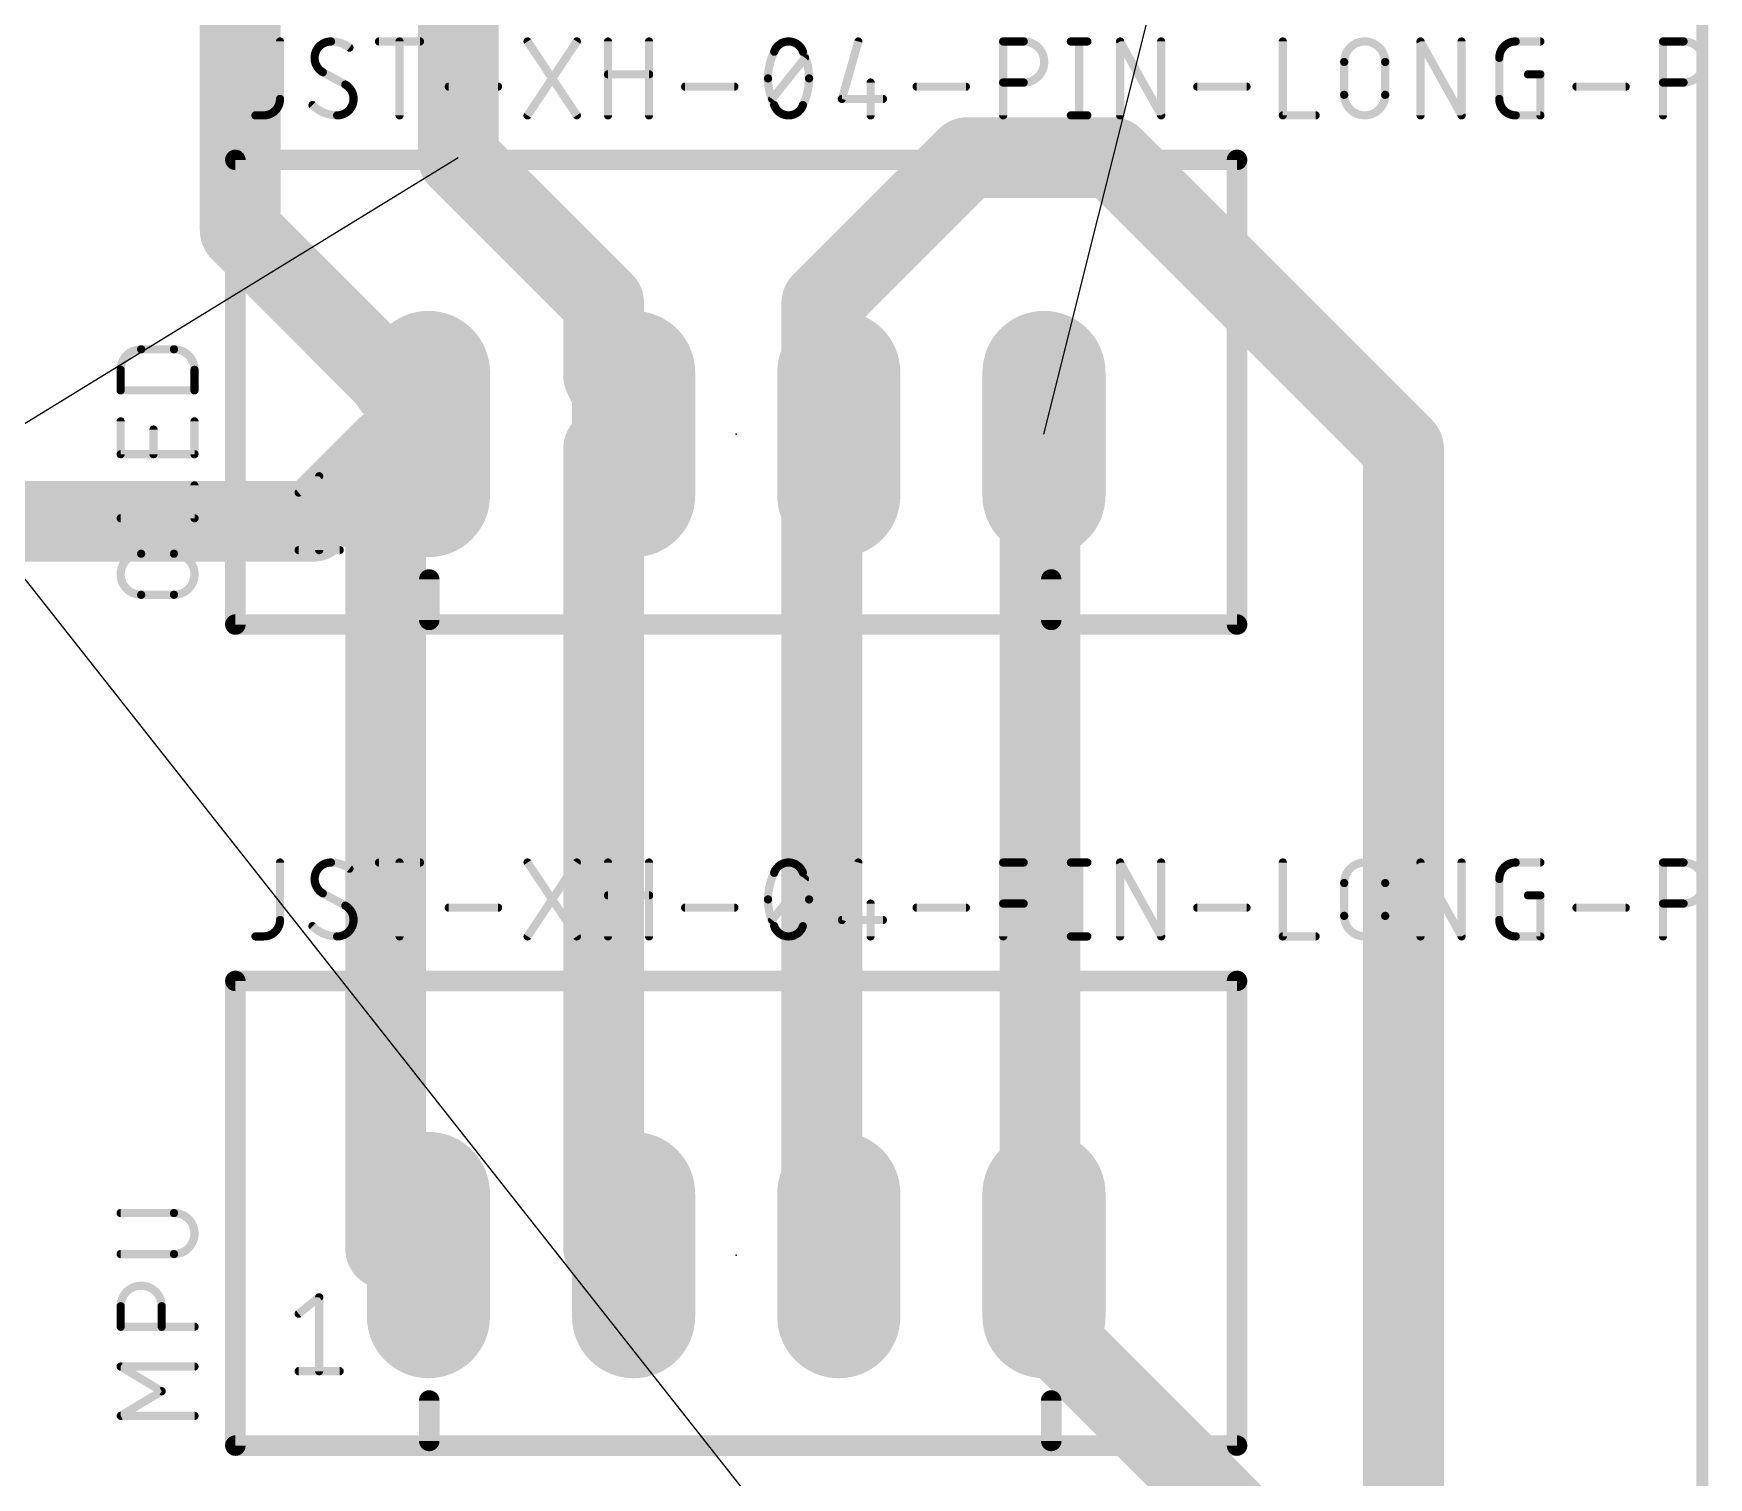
# Model space of a CAD drawing. Extents: x -1 to 132, y 0 to 67.
# Drawn here: x 61.34 to 82.08, y 20.57 to 38.44 of the extents above; entities that cross this region are included whole.
import ezdxf

# ---------------------------------------------------------------- set-up
doc = ezdxf.new("R2010")
doc.units = 0
for name, color, linetype in [('16', 132, 'CONTINUOUS'), ('17', 110, 'CONTINUOUS'), ('19', 53, 'CONTINUOUS'), ('21', 253, 'CONTINUOUS'), ('23', 53, 'CONTINUOUS'), ('25', 253, 'CONTINUOUS'), ('27', 253, 'CONTINUOUS'), ('51', 253, 'CONTINUOUS')]:
    doc.layers.add(name, color=color, linetype=linetype)

# ---------------------------------------------------------------- blocks, each defined once
blk = doc.blocks.new('LONGP100')
at = {"const_width": 1}
blk.add_lwpolyline([(-0.5, 0), (0.5, 0)], dxfattribs=at)
at = {"const_width": 0.5}
for points in [[(-0.5, 0.25, 1), (-0.5, -0.25)], [(0.5, -0.25, 1), (0.5, 0.25)]]:
    blk.add_lwpolyline(points, format="xyb", dxfattribs=at)

msp = doc.modelspace()

# ---------------------------------------------------------------- linework, layer by layer
at = {"layer": '16'}
for points, const_width in [([(82, 14), (82, 50)], 0.1524), ([(63.9, 36), (63.9, 43.2)], 1), ([(66.6, 36.9), (66.6, 43.2)], 1), ([(68.4, 35.1), (66.6, 36.9)], 1), ([(71.1, 35.1), (72.9, 36.9)], 1), ([(72.9, 36.9), (74.7, 36.9)], 1), ([(74.7, 36.9), (78.3, 33.3)], 1), ([(65.7, 34.2), (63.9, 36)], 1), ([(68.4, 34.2), (68.4, 35.1)], 1), ([(71.1, 34.2), (71.1, 35.1)], 1), ([(65.7, 34.2), (66.23, 33.48)], 1), ([(68.4, 34.2), (68.77, 33.48)], 1), ([(71.1, 34.2), (71.31, 33.48)], 1), ([(65.7, 33.3), (64.8, 32.4)], 1), ([(65.7, 33.3), (66.23, 33.48)], 1), ([(65.7, 33.3), (65.7, 23.4)], 1), ([(68.4, 33.3), (68.77, 33.48)], 1), ([(68.4, 33.3), (68.4, 23.4)], 1), ([(71.1, 33.3), (71.31, 33.48)], 1), ([(71.1, 33.3), (71.1, 23.4)], 1), ([(73.8, 33.3), (73.85, 33.48)], 1), ([(73.8, 23.4), (73.8, 33.3)], 1), ([(78.3, 33.3), (78.3, 13.5)], 1), ([(64.8, 32.4), (54.9, 32.4)], 1), ([(65.7, 23.4), (66.23, 23.32)], 1), ([(68.4, 23.4), (68.77, 23.32)], 1), ([(71.1, 23.4), (71.31, 23.32)], 1), ([(73.8, 23.4), (73.85, 23.32)], 1), ([(73.8, 22.5), (73.85, 23.32)], 1), ([(73.8, 22.5), (76.5, 19.8)], 1)]:
    msp.add_lwpolyline(points, dxfattribs=dict(at, const_width=const_width))
at = {"layer": '16', "const_width": 0.5}
for points in [[(66.7768, 37.0768, 1), (66.4232, 36.7232)], [(72.9, 37.15, 1), (72.9, 36.65)], [(73.0768, 36.7232, 1), (72.7232, 37.0768)], [(74.8768, 37.0768, 1), (74.5232, 36.7232)], [(74.7, 36.65, 1), (74.7, 37.15)], [(66.35, 36.9, 1), (66.85, 36.9)], [(64.0768, 36.1768, 1), (63.7232, 35.8232)], [(63.65, 36, 1), (64.15, 36)], [(68.65, 35.1, 1), (68.15, 35.1)], [(68.2232, 34.9232, 1), (68.5768, 35.2768)], [(71.35, 35.1, 1), (70.85, 35.1)], [(70.9232, 35.2768, 1), (71.2768, 34.9232)], [(65.9013, 34.3482, 1), (65.4987, 34.0518)], [(68.6224, 34.3143, 1), (68.1776, 34.0857)], [(71.34, 34.27, 1), (70.86, 34.13)], [(65.5232, 34.0232, 1), (65.8768, 34.3768)], [(68.15, 34.2, 1), (68.65, 34.2)], [(70.85, 34.2, 1), (71.35, 34.2)], [(65.95, 33.3, 1), (65.45, 33.3)], [(65.8768, 33.1232, 1), (65.5232, 33.4768)], [(66.0287, 33.3318, 1), (66.4313, 33.6282)], [(66.3104, 33.2433, 1), (66.1496, 33.7167)], [(68.65, 33.3, 1), (68.15, 33.3)], [(68.5476, 33.3657, 1), (68.9924, 33.5943)], [(68.8794, 33.2552, 1), (68.6606, 33.7048)], [(71.35, 33.3, 1), (70.85, 33.3)], [(71.07, 33.41, 1), (71.55, 33.55)], [(71.4727, 33.2902, 1), (71.1473, 33.6698)], [(74.05, 33.3, 1), (73.55, 33.3)], [(74.0909, 33.4131, 1), (73.6091, 33.5469)], [(78.55, 33.3, 1), (78.05, 33.3)], [(65.6196, 33.5367, 1), (65.7804, 33.0633)], [(68.2906, 33.5248, 1), (68.5094, 33.0752)], [(70.9373, 33.4898, 1), (71.2627, 33.1102)], [(73.5591, 33.3669, 1), (74.0409, 33.2331)], [(78.1232, 33.1232, 1), (78.4768, 33.4768)], [(64.6232, 32.5768, 1), (64.9768, 32.2232)], [(64.8, 32.15, 1), (64.8, 32.65)], [(65.7373, 23.6472, 1), (65.6627, 23.1528)], [(68.4528, 23.6444, 1), (68.3472, 23.1556)], [(71.189, 23.6336, 1), (71.011, 23.1664)], [(74.012, 23.5325, 1), (73.588, 23.2675)], [(65.45, 23.4, 1), (65.95, 23.4)], [(66.1927, 23.0728, 1), (66.2673, 23.5672)], [(68.15, 23.4, 1), (68.65, 23.4)], [(68.7172, 23.0756, 1), (68.8228, 23.5644)], [(70.85, 23.4, 1), (71.35, 23.4)], [(71.221, 23.0864, 1), (71.399, 23.5536)], [(73.55, 23.4, 1), (74.05, 23.4)], [(74.0995, 23.3048, 1), (73.6005, 23.3352)], [(73.638, 23.1875, 1), (74.062, 23.4525)], [(73.9768, 22.6768, 1), (73.6232, 22.3232)], [(73.5505, 22.5152, 1), (74.0495, 22.4848)]]:
    msp.add_lwpolyline(points, format="xyb", dxfattribs=at)
at = {"layer": '19'}
for p, q in [((73.85, 33.48), (76.39, 43.64)), ((54.8, 39.83), (73.85, 15.7)), ((54.8, 29.67), (66.6, 36.9))]:
    msp.add_line(p, q, dxfattribs=at)
at = {"layer": '21', "const_width": 0.254}
for points in [[(76.24, 36.8725), (63.84, 36.8725)], [(63.84, 36.8725), (63.84, 31.1225)], [(76.24, 31.1225), (76.24, 36.8725)], [(66.24, 31.18), (66.24, 31.68)], [(73.94, 31.18), (73.94, 31.68)], [(63.84, 31.1225), (76.24, 31.1225)], [(76.24, 26.7125), (63.84, 26.7125)], [(63.84, 26.7125), (63.84, 20.9625)], [(76.24, 20.9625), (76.24, 26.7125)], [(66.24, 21.02), (66.24, 21.52)], [(73.94, 21.02), (73.94, 21.52)], [(63.84, 20.9625), (76.24, 20.9625)]]:
    msp.add_lwpolyline(points, dxfattribs=at)
at = {"layer": '21', "const_width": 0.127}
for points in [[(63.84, 36.936, 1), (63.84, 36.809)], [(63.9035, 36.8725, 1), (63.7765, 36.8725)], [(76.3035, 36.8725, 1), (76.1765, 36.8725)], [(76.24, 36.809, 1), (76.24, 36.936)], [(66.3035, 31.68, 1), (66.1765, 31.68)], [(74.0035, 31.68, 1), (73.8765, 31.68)], [(63.84, 31.186, 1), (63.84, 31.059)], [(63.7765, 31.1225, 1), (63.9035, 31.1225)], [(66.1765, 31.18, 1), (66.3035, 31.18)], [(73.8765, 31.18, 1), (74.0035, 31.18)], [(76.1765, 31.1225, 1), (76.3035, 31.1225)], [(76.24, 31.059, 1), (76.24, 31.186)], [(63.84, 26.776, 1), (63.84, 26.649)], [(63.9035, 26.7125, 1), (63.7765, 26.7125)], [(76.3035, 26.7125, 1), (76.1765, 26.7125)], [(76.24, 26.649, 1), (76.24, 26.776)], [(66.3035, 21.52, 1), (66.1765, 21.52)], [(74.0035, 21.52, 1), (73.8765, 21.52)], [(63.84, 21.026, 1), (63.84, 20.899)], [(63.7765, 20.9625, 1), (63.9035, 20.9625)], [(66.1765, 21.02, 1), (66.3035, 21.02)], [(73.8765, 21.02, 1), (74.0035, 21.02)], [(76.1765, 20.9625, 1), (76.3035, 20.9625)], [(76.24, 20.899, 1), (76.24, 21.026)]]:
    msp.add_lwpolyline(points, format="xyb", dxfattribs=at)
at = {"layer": '23'}
for p in [(70.04, 33.48), (70.04, 23.32)]:
    msp.add_point(p, dxfattribs=at)
at = {"layer": '25'}
for points, const_width in [([(62.6738, 34.5286, 0.4142), (62.4198, 34.2746)], 0.1016), ([(62.6738, 34.554, 1), (62.6738, 34.5032)], 0.0508), ([(62.6738, 34.5032, 1), (62.6738, 34.554)], 0.0508), ([(63.3342, 34.2746, 0.4142), (63.0802, 34.5286)], 0.1016), ([(63.0802, 34.554, 1), (63.0802, 34.5032)], 0.0508), ([(63.0802, 34.5032, 1), (63.0802, 34.554)], 0.0508), ([(62.4452, 34.2746, 1), (62.3944, 34.2746)], 0.0508), ([(62.3944, 34.2746, 1), (62.4452, 34.2746)], 0.0508), ([(63.3596, 34.2746, 1), (63.3088, 34.2746)], 0.0508), ([(63.3088, 34.2746, 1), (63.3596, 34.2746)], 0.0508), ([(62.4198, 34.046, 1), (62.4198, 33.9952)], 0.0508), ([(62.3944, 34.0206, 1), (62.4452, 34.0206)], 0.0508), ([(63.3088, 34.0206, 1), (63.3596, 34.0206)], 0.0508), ([(63.3342, 33.9952, 1), (63.3342, 34.046)], 0.0508), ([(62.4452, 33.6366, 1), (62.3944, 33.6366)], 0.0508), ([(63.3596, 33.6366, 1), (63.3088, 33.6366)], 0.0508), ([(62.8516, 33.535, 1), (62.8008, 33.535)], 0.0508), ([(62.4198, 33.2556, 1), (62.4198, 33.2048)], 0.0508), ([(62.3944, 33.2302, 1), (62.4452, 33.2302)], 0.0508), ([(62.8008, 33.2302, 1), (62.8516, 33.2302)], 0.0508), ([(63.3088, 33.2302, 1), (63.3596, 33.2302)], 0.0508), ([(63.3342, 33.2048, 1), (63.3342, 33.2556)], 0.0508), ([(63.3596, 32.8441, 1), (63.3088, 32.8441)], 0.0508), ([(62.4198, 32.4631, 1), (62.4198, 32.4123)], 0.0508), ([(63.3088, 32.4377, 1), (63.3596, 32.4377)], 0.0508), ([(63.3342, 32.4123, 1), (63.3342, 32.4631)], 0.0508), ([(62.6738, 31.9988, 1), (62.6738, 31.4908)], 0.1016), ([(62.6738, 32.0242, 1), (62.6738, 31.9734)], 0.0508), ([(62.6738, 31.9734, 1), (62.6738, 32.0242)], 0.0508), ([(63.0802, 31.4908, 1), (63.0802, 31.9988)], 0.1016), ([(63.0802, 32.0242, 1), (63.0802, 31.9734)], 0.0508), ([(63.0802, 31.9734, 1), (63.0802, 32.0242)], 0.0508), ([(62.6738, 31.5162, 1), (62.6738, 31.4654)], 0.0508), ([(62.6738, 31.4654, 1), (62.6738, 31.5162)], 0.0508), ([(63.0802, 31.5162, 1), (63.0802, 31.4654)], 0.0508), ([(63.0802, 31.4654, 1), (63.0802, 31.5162)], 0.0508), ([(62.4198, 23.8657, 1), (62.4198, 23.8149)], 0.0508), ([(63.0802, 23.3323, 1), (63.0802, 23.8403)], 0.1016), ([(63.0802, 23.8657, 1), (63.0802, 23.8149)], 0.0508), ([(63.0802, 23.8149, 1), (63.0802, 23.8657)], 0.0508), ([(62.4198, 23.3577, 1), (62.4198, 23.3069)], 0.0508), ([(63.0802, 23.3577, 1), (63.0802, 23.3069)], 0.0508), ([(63.0802, 23.3069, 1), (63.0802, 23.3577)], 0.0508), ([(62.9278, 22.6872, 1), (62.4198, 22.6872)], 0.1016), ([(62.4452, 22.6872, 1), (62.3944, 22.6872)], 0.0508), ([(62.3944, 22.6872, 1), (62.4452, 22.6872)], 0.0508), ([(62.9532, 22.6872, 1), (62.9024, 22.6872)], 0.0508), ([(62.9024, 22.6872, 1), (62.9532, 22.6872)], 0.0508), ([(62.4198, 22.4586, 1), (62.4198, 22.4078)], 0.0508), ([(62.3944, 22.4332, 1), (62.4452, 22.4332)], 0.0508), ([(62.9024, 22.4332, 1), (62.9532, 22.4332)], 0.0508), ([(63.3342, 22.4078, 1), (63.3342, 22.4586)], 0.0508), ([(62.4329, 21.9622, 1), (62.4067, 21.9186)], 0.0508), ([(62.4198, 21.9658, 1), (62.4198, 21.915)], 0.0508), ([(63.3342, 21.915, 1), (63.3342, 21.9658)], 0.0508), ([(62.9409, 21.6138, 1), (62.9147, 21.6574)], 0.0508), ([(62.9147, 21.6138, 1), (62.9409, 21.6574)], 0.0508), ([(62.4198, 21.3562, 1), (62.4198, 21.3054)], 0.0508), ([(62.4067, 21.3526, 1), (62.4329, 21.309)], 0.0508), ([(63.3342, 21.3054, 1), (63.3342, 21.3562)], 0.0508)]:
    msp.add_lwpolyline(points, format="xyb", dxfattribs=dict(at, const_width=const_width))
at = {"layer": '25', "const_width": 0.1016}
for points in [[(62.6738, 34.5286), (63.0802, 34.5286)], [(62.4198, 34.0206), (62.4198, 34.2746)], [(63.3342, 34.2746), (63.3342, 34.0206)], [(63.3342, 34.0206), (62.4198, 34.0206)], [(62.4198, 33.2302), (62.4198, 33.6366)], [(63.3342, 33.6366), (63.3342, 33.2302)], [(62.8262, 33.2302), (62.8262, 33.535)], [(63.3342, 33.2302), (62.4198, 33.2302)], [(63.3342, 32.4377), (63.3342, 32.8441)], [(62.4198, 32.4377), (63.3342, 32.4377)], [(62.6738, 31.9988), (63.0802, 31.9988)], [(63.0802, 31.4908), (62.6738, 31.4908)], [(63.0802, 23.8403), (62.4198, 23.8403)], [(62.4198, 23.3323), (63.0802, 23.3323)], [(62.4198, 22.4332), (62.4198, 22.6872)], [(62.9278, 22.6872), (62.9278, 22.4332)], [(63.3342, 22.4332), (62.4198, 22.4332)], [(62.9278, 21.6356), (62.4198, 21.9404)], [(62.4198, 21.9404), (63.3342, 21.9404)], [(62.4198, 21.3308), (62.9278, 21.6356)], [(63.3342, 21.3308), (62.4198, 21.3308)]]:
    msp.add_lwpolyline(points, dxfattribs=at)
at = {"layer": '27', "const_width": 0.1016}
for points in [[(64.3931, 38.3377), (64.3931, 37.6265)], [(65.6183, 38.3377), (66.1263, 38.3377)], [(65.8723, 37.4233), (65.8723, 38.3377)], [(67.4572, 37.4233), (68.0668, 38.3377)], [(67.4572, 38.3377), (68.0668, 37.4233)], [(68.4529, 37.4233), (68.4529, 38.3377)], [(68.9609, 38.3377), (68.9609, 37.4233)], [(71.5517, 38.3377), (71.3485, 37.6265)], [(73.3449, 37.4233), (73.3449, 38.3377)], [(73.3449, 38.3377), (73.5989, 38.3377)], [(74.1831, 38.3377), (74.3863, 38.3377)], [(74.2847, 38.3377), (74.2847, 37.4233)], [(74.7927, 37.4233), (74.7927, 38.3377)], [(74.7927, 38.3377), (75.3007, 37.4233)], [(75.3007, 37.4233), (75.3007, 38.3377)], [(76.8064, 38.3377), (76.8064, 37.4233)], [(78.5113, 37.4233), (78.5113, 38.3377)], [(78.5113, 38.3377), (79.0193, 37.4233)], [(79.0193, 37.4233), (79.0193, 38.3377)], [(79.6898, 38.3377), (79.9946, 38.3377)], [(81.5135, 37.4233), (81.5135, 38.3377)], [(81.5135, 38.3377), (81.7675, 38.3377)], [(70.4849, 37.6265), (70.8913, 38.1345)], [(79.4866, 37.6265), (79.4866, 38.1345)], [(65.2017, 37.8043), (64.9223, 37.9567)], [(68.4529, 37.9313), (68.9609, 37.9313)], [(77.5664, 37.6773), (77.5664, 38.0837)], [(78.0744, 38.0837), (78.0744, 37.6773)], [(79.8422, 37.9313), (79.9946, 37.9313)], [(79.9946, 37.9313), (79.9946, 37.4233)], [(66.4819, 37.7789), (67.0915, 37.7789)], [(69.4079, 37.7789), (70.0175, 37.7789)], [(71.7041, 37.8297), (71.7041, 37.4233)], [(72.2731, 37.7789), (72.8827, 37.7789)], [(73.5989, 37.8297), (73.3449, 37.8297)], [(75.7478, 37.7789), (76.3574, 37.7789)], [(80.4417, 37.7789), (81.0513, 37.7789)], [(81.7675, 37.8297), (81.5135, 37.8297)], [(71.3485, 37.6265), (71.8565, 37.6265)], [(64.1899, 37.4233), (64.0883, 37.4233)], [(74.1831, 37.4233), (74.3863, 37.4233)], [(76.8064, 37.4233), (77.2128, 37.4233)], [(79.9946, 37.4233), (79.6898, 37.4233)], [(64.3931, 28.1777), (64.3931, 27.4665)], [(65.6183, 28.1777), (66.1263, 28.1777)], [(65.8723, 27.2633), (65.8723, 28.1777)], [(67.4572, 27.2633), (68.0668, 28.1777)], [(67.4572, 28.1777), (68.0668, 27.2633)], [(68.4529, 27.2633), (68.4529, 28.1777)], [(68.9609, 28.1777), (68.9609, 27.2633)], [(71.5517, 28.1777), (71.3485, 27.4665)], [(73.3449, 27.2633), (73.3449, 28.1777)], [(73.3449, 28.1777), (73.5989, 28.1777)], [(74.1831, 28.1777), (74.3863, 28.1777)], [(74.2847, 28.1777), (74.2847, 27.2633)], [(74.7927, 27.2633), (74.7927, 28.1777)], [(74.7927, 28.1777), (75.3007, 27.2633)], [(75.3007, 27.2633), (75.3007, 28.1777)], [(76.8064, 28.1777), (76.8064, 27.2633)], [(78.5113, 27.2633), (78.5113, 28.1777)], [(78.5113, 28.1777), (79.0193, 27.2633)], [(79.0193, 27.2633), (79.0193, 28.1777)], [(79.6898, 28.1777), (79.9946, 28.1777)], [(81.5135, 27.2633), (81.5135, 28.1777)], [(81.5135, 28.1777), (81.7675, 28.1777)], [(70.4849, 27.4665), (70.8913, 27.9745)], [(79.4866, 27.4665), (79.4866, 27.9745)], [(65.2017, 27.6443), (64.9223, 27.7967)], [(68.4529, 27.7713), (68.9609, 27.7713)], [(77.5664, 27.5173), (77.5664, 27.9237)], [(78.0744, 27.9237), (78.0744, 27.5173)], [(79.8422, 27.7713), (79.9946, 27.7713)], [(79.9946, 27.7713), (79.9946, 27.2633)], [(66.4819, 27.6189), (67.0915, 27.6189)], [(69.4079, 27.6189), (70.0175, 27.6189)], [(71.7041, 27.6697), (71.7041, 27.2633)], [(72.2731, 27.6189), (72.8827, 27.6189)], [(73.5989, 27.6697), (73.3449, 27.6697)], [(75.7478, 27.6189), (76.3574, 27.6189)], [(80.4417, 27.6189), (81.0513, 27.6189)], [(81.7675, 27.6697), (81.5135, 27.6697)], [(71.3485, 27.4665), (71.8565, 27.4665)], [(64.1899, 27.2633), (64.0883, 27.2633)], [(74.1831, 27.2633), (74.3863, 27.2633)], [(76.8064, 27.2633), (77.2128, 27.2633)], [(79.9946, 27.2633), (79.6898, 27.2633)]]:
    msp.add_lwpolyline(points, dxfattribs=at)
at = {"layer": '27'}
for points, const_width in [([(64.4185, 38.3377, 1), (64.3677, 38.3377)], 0.0508), ([(65.0239, 38.3377, 0.4142), (64.8207, 38.1345)], 0.1016), ([(65.2525, 38.2615, 0.1623), (65.0239, 38.3377)], 0.1016), ([(65.0239, 38.3631, 1), (65.0239, 38.3123)], 0.0508), ([(65.0239, 38.3123, 1), (65.0239, 38.3631)], 0.0508), ([(65.6183, 38.3631, 1), (65.6183, 38.3123)], 0.0508), ([(65.8977, 38.3377, 1), (65.8469, 38.3377)], 0.0508), ([(66.1263, 38.3123, 1), (66.1263, 38.3631)], 0.0508), ([(67.4784, 38.3518, 1), (67.4361, 38.3236)], 0.0508), ([(68.088, 38.3236, 1), (68.0457, 38.3518)], 0.0508), ([(68.4783, 38.3377, 1), (68.4275, 38.3377)], 0.0508), ([(68.9863, 38.3377, 1), (68.9355, 38.3377)], 0.0508), ([(70.6881, 38.3377, 0.3205), (70.5103, 38.2107)], 0.1016), ([(70.8659, 38.2107, 0.3205), (70.6881, 38.3377)], 0.1016), ([(70.6881, 38.3631, 1), (70.6881, 38.3123)], 0.0508), ([(70.6881, 38.3123, 1), (70.6881, 38.3631)], 0.0508), ([(71.5761, 38.3307, 1), (71.5273, 38.3447)], 0.0508), ([(73.3703, 38.3377, 1), (73.3195, 38.3377)], 0.0508), ([(73.3449, 38.3631, 1), (73.3449, 38.3123)], 0.0508), ([(73.5989, 37.8297, 1), (73.5989, 38.3377)], 0.1016), ([(73.5989, 38.3631, 1), (73.5989, 38.3123)], 0.0508), ([(73.5989, 38.3123, 1), (73.5989, 38.3631)], 0.0508), ([(74.1831, 38.3631, 1), (74.1831, 38.3123)], 0.0508), ([(74.3101, 38.3377, 1), (74.2593, 38.3377)], 0.0508), ([(74.3863, 38.3123, 1), (74.3863, 38.3631)], 0.0508), ([(74.8181, 38.3377, 1), (74.7673, 38.3377)], 0.0508), ([(74.8149, 38.35, 1), (74.7705, 38.3254)], 0.0508), ([(75.3261, 38.3377, 1), (75.2753, 38.3377)], 0.0508), ([(76.8318, 38.3377, 1), (76.781, 38.3377)], 0.0508), ([(78.0744, 38.0837, 1), (77.5664, 38.0837)], 0.1016), ([(78.5367, 38.3377, 1), (78.4859, 38.3377)], 0.0508), ([(78.5335, 38.35, 1), (78.4891, 38.3254)], 0.0508), ([(79.0447, 38.3377, 1), (78.9939, 38.3377)], 0.0508), ([(79.6898, 38.3377, 0.4142), (79.4866, 38.1345)], 0.1016), ([(79.6898, 38.3631, 1), (79.6898, 38.3123)], 0.0508), ([(79.6898, 38.3123, 1), (79.6898, 38.3631)], 0.0508), ([(79.9946, 38.3123, 1), (79.9946, 38.3631)], 0.0508), ([(81.5389, 38.3377, 1), (81.4881, 38.3377)], 0.0508), ([(81.5135, 38.3631, 1), (81.5135, 38.3123)], 0.0508), ([(81.7675, 37.8297, 1), (81.7675, 38.3377)], 0.1016), ([(81.7675, 38.3631, 1), (81.7675, 38.3123)], 0.0508), ([(81.7675, 38.3123, 1), (81.7675, 38.3631)], 0.0508), ([(64.8207, 38.1345, 0.2656), (64.9223, 37.9567)], 0.1016), ([(64.8461, 38.1345, 1), (64.7953, 38.1345)], 0.0508), ([(64.7953, 38.1345, 1), (64.8461, 38.1345)], 0.0508), ([(65.2373, 38.2412, 1), (65.2678, 38.2818)], 0.0508), ([(70.5103, 38.2107, 0.1139), (70.4341, 37.8805)], 0.1016), ([(70.4863, 38.2189, 1), (70.5343, 38.2025)], 0.0508), ([(70.5331, 38.1996, 1), (70.4875, 38.2218)], 0.0508), ([(70.9421, 37.8805, 0.1139), (70.8659, 38.2107)], 0.1016), ([(70.8887, 38.2218, 1), (70.8431, 38.1996)], 0.0508), ([(70.8419, 38.2025, 1), (70.8899, 38.2189)], 0.0508), ([(70.9111, 38.1186, 1), (70.8715, 38.1504)], 0.0508), ([(79.512, 38.1345, 1), (79.4612, 38.1345)], 0.0508), ([(79.4612, 38.1345, 1), (79.512, 38.1345)], 0.0508), ([(64.9345, 37.979, 1), (64.9101, 37.9344)], 0.0508), ([(64.9094, 37.9348, 1), (64.9352, 37.9786)], 0.0508), ([(68.4529, 37.9567, 1), (68.4529, 37.9059)], 0.0508), ([(68.9609, 37.9059, 1), (68.9609, 37.9567)], 0.0508), ([(77.5918, 38.0837, 1), (77.541, 38.0837)], 0.0508), ([(77.541, 38.0837, 1), (77.5918, 38.0837)], 0.0508), ([(78.0998, 38.0837, 1), (78.049, 38.0837)], 0.0508), ([(78.049, 38.0837, 1), (78.0998, 38.0837)], 0.0508), ([(79.8422, 37.9567, 1), (79.8422, 37.9059)], 0.0508), ([(80.02, 37.9313, 1), (79.9692, 37.9313)], 0.0508), ([(79.9946, 37.9059, 1), (79.9946, 37.9567)], 0.0508), ([(65.3033, 37.6265, 0.2656), (65.2017, 37.8043)], 0.1016), ([(65.2146, 37.8262, 1), (65.1888, 37.7824)], 0.0508), ([(65.1895, 37.782, 1), (65.2139, 37.8266)], 0.0508), ([(66.4819, 37.8043, 1), (66.4819, 37.7535)], 0.0508), ([(67.0915, 37.7535, 1), (67.0915, 37.8043)], 0.0508), ([(69.4079, 37.8043, 1), (69.4079, 37.7535)], 0.0508), ([(70.0175, 37.7535, 1), (70.0175, 37.8043)], 0.0508), ([(70.4341, 37.8805, 0.1139), (70.5103, 37.5503)], 0.1016), ([(70.4595, 37.8805, 1), (70.4087, 37.8805)], 0.0508), ([(70.4087, 37.8805, 1), (70.4595, 37.8805)], 0.0508), ([(70.8659, 37.5503, 0.1139), (70.9421, 37.8805)], 0.1016), ([(70.9675, 37.8805, 1), (70.9167, 37.8805)], 0.0508), ([(70.9167, 37.8805, 1), (70.9675, 37.8805)], 0.0508), ([(71.7295, 37.8297, 1), (71.6787, 37.8297)], 0.0508), ([(72.2731, 37.8043, 1), (72.2731, 37.7535)], 0.0508), ([(72.8827, 37.7535, 1), (72.8827, 37.8043)], 0.0508), ([(73.3449, 37.8551, 1), (73.3449, 37.8043)], 0.0508), ([(73.5989, 37.8551, 1), (73.5989, 37.8043)], 0.0508), ([(73.5989, 37.8043, 1), (73.5989, 37.8551)], 0.0508), ([(75.7478, 37.8043, 1), (75.7478, 37.7535)], 0.0508), ([(76.3574, 37.7535, 1), (76.3574, 37.8043)], 0.0508), ([(80.4417, 37.8043, 1), (80.4417, 37.7535)], 0.0508), ([(81.0513, 37.7535, 1), (81.0513, 37.8043)], 0.0508), ([(81.5135, 37.8551, 1), (81.5135, 37.8043)], 0.0508), ([(81.7675, 37.8551, 1), (81.7675, 37.8043)], 0.0508), ([(81.7675, 37.8043, 1), (81.7675, 37.8551)], 0.0508), ([(64.1899, 37.4233, 0.4142), (64.3931, 37.6265)], 0.1016), ([(64.4185, 37.6265, 1), (64.3677, 37.6265)], 0.0508), ([(64.3677, 37.6265, 1), (64.4185, 37.6265)], 0.0508), ([(64.7953, 37.5503, 0.2), (65.1001, 37.4233)], 0.1016), ([(64.8133, 37.5682, 1), (64.7773, 37.5324)], 0.0508), ([(65.1001, 37.4233, 0.4142), (65.3033, 37.6265)], 0.1016), ([(65.3287, 37.6265, 1), (65.2779, 37.6265)], 0.0508), ([(65.2779, 37.6265, 1), (65.3287, 37.6265)], 0.0508), ([(70.4651, 37.6424, 1), (70.5047, 37.6106)], 0.0508), ([(70.5103, 37.5503, 0.3205), (70.6881, 37.4233)], 0.1016), ([(70.5343, 37.5585, 1), (70.4863, 37.5421)], 0.0508), ([(70.4875, 37.5392, 1), (70.5331, 37.5614)], 0.0508), ([(70.6881, 37.4233, 0.3205), (70.8659, 37.5503)], 0.1016), ([(70.8431, 37.5614, 1), (70.8887, 37.5392)], 0.0508), ([(70.8899, 37.5421, 1), (70.8419, 37.5585)], 0.0508), ([(71.3485, 37.6519, 1), (71.3485, 37.6011)], 0.0508), ([(71.3241, 37.6335, 1), (71.3729, 37.6195)], 0.0508), ([(71.8565, 37.6011, 1), (71.8565, 37.6519)], 0.0508), ([(77.5664, 37.6773, 1), (78.0744, 37.6773)], 0.1016), ([(77.5918, 37.6773, 1), (77.541, 37.6773)], 0.0508), ([(77.541, 37.6773, 1), (77.5918, 37.6773)], 0.0508), ([(78.0998, 37.6773, 1), (78.049, 37.6773)], 0.0508), ([(78.049, 37.6773, 1), (78.0998, 37.6773)], 0.0508), ([(79.4866, 37.6265, 0.4142), (79.6898, 37.4233)], 0.1016), ([(79.512, 37.6265, 1), (79.4612, 37.6265)], 0.0508), ([(79.4612, 37.6265, 1), (79.512, 37.6265)], 0.0508), ([(64.0883, 37.4487, 1), (64.0883, 37.3979)], 0.0508), ([(64.1899, 37.4487, 1), (64.1899, 37.3979)], 0.0508), ([(64.1899, 37.3979, 1), (64.1899, 37.4487)], 0.0508), ([(65.1001, 37.4487, 1), (65.1001, 37.3979)], 0.0508), ([(65.1001, 37.3979, 1), (65.1001, 37.4487)], 0.0508), ([(65.8469, 37.4233, 1), (65.8977, 37.4233)], 0.0508), ([(67.4361, 37.4374, 1), (67.4784, 37.4092)], 0.0508), ([(68.0457, 37.4092, 1), (68.088, 37.4374)], 0.0508), ([(68.4275, 37.4233, 1), (68.4783, 37.4233)], 0.0508), ([(68.9355, 37.4233, 1), (68.9863, 37.4233)], 0.0508), ([(70.6881, 37.4487, 1), (70.6881, 37.3979)], 0.0508), ([(70.6881, 37.3979, 1), (70.6881, 37.4487)], 0.0508), ([(71.6787, 37.4233, 1), (71.7295, 37.4233)], 0.0508), ([(73.3195, 37.4233, 1), (73.3703, 37.4233)], 0.0508), ([(74.1831, 37.4487, 1), (74.1831, 37.3979)], 0.0508), ([(74.2593, 37.4233, 1), (74.3101, 37.4233)], 0.0508), ([(74.3863, 37.3979, 1), (74.3863, 37.4487)], 0.0508), ([(74.7673, 37.4233, 1), (74.8181, 37.4233)], 0.0508), ([(75.2753, 37.4233, 1), (75.3261, 37.4233)], 0.0508), ([(75.2785, 37.411, 1), (75.3229, 37.4356)], 0.0508), ([(76.8064, 37.4487, 1), (76.8064, 37.3979)], 0.0508), ([(76.781, 37.4233, 1), (76.8318, 37.4233)], 0.0508), ([(77.2128, 37.3979, 1), (77.2128, 37.4487)], 0.0508), ([(78.4859, 37.4233, 1), (78.5367, 37.4233)], 0.0508), ([(78.9939, 37.4233, 1), (79.0447, 37.4233)], 0.0508), ([(78.9971, 37.411, 1), (79.0415, 37.4356)], 0.0508), ([(79.6898, 37.4487, 1), (79.6898, 37.3979)], 0.0508), ([(79.6898, 37.3979, 1), (79.6898, 37.4487)], 0.0508), ([(79.9692, 37.4233, 1), (80.02, 37.4233)], 0.0508), ([(79.9946, 37.3979, 1), (79.9946, 37.4487)], 0.0508), ([(81.4881, 37.4233, 1), (81.5389, 37.4233)], 0.0508), ([(64.4185, 28.1777, 1), (64.3677, 28.1777)], 0.0508), ([(65.0239, 28.1777, 0.4142), (64.8207, 27.9745)], 0.1016), ([(65.2525, 28.1015, 0.1623), (65.0239, 28.1777)], 0.1016), ([(65.0239, 28.2031, 1), (65.0239, 28.1523)], 0.0508), ([(65.0239, 28.1523, 1), (65.0239, 28.2031)], 0.0508), ([(65.6183, 28.2031, 1), (65.6183, 28.1523)], 0.0508), ([(65.8977, 28.1777, 1), (65.8469, 28.1777)], 0.0508), ([(66.1263, 28.1523, 1), (66.1263, 28.2031)], 0.0508), ([(67.4784, 28.1918, 1), (67.4361, 28.1636)], 0.0508), ([(68.088, 28.1636, 1), (68.0457, 28.1918)], 0.0508), ([(68.4783, 28.1777, 1), (68.4275, 28.1777)], 0.0508), ([(68.9863, 28.1777, 1), (68.9355, 28.1777)], 0.0508), ([(70.6881, 28.1777, 0.3205), (70.5103, 28.0507)], 0.1016), ([(70.8659, 28.0507, 0.3205), (70.6881, 28.1777)], 0.1016), ([(70.6881, 28.2031, 1), (70.6881, 28.1523)], 0.0508), ([(70.6881, 28.1523, 1), (70.6881, 28.2031)], 0.0508), ([(71.5761, 28.1707, 1), (71.5273, 28.1847)], 0.0508), ([(73.3703, 28.1777, 1), (73.3195, 28.1777)], 0.0508), ([(73.3449, 28.2031, 1), (73.3449, 28.1523)], 0.0508), ([(73.5989, 27.6697, 1), (73.5989, 28.1777)], 0.1016), ([(73.5989, 28.2031, 1), (73.5989, 28.1523)], 0.0508), ([(73.5989, 28.1523, 1), (73.5989, 28.2031)], 0.0508), ([(74.1831, 28.2031, 1), (74.1831, 28.1523)], 0.0508), ([(74.3101, 28.1777, 1), (74.2593, 28.1777)], 0.0508), ([(74.3863, 28.1523, 1), (74.3863, 28.2031)], 0.0508), ([(74.8181, 28.1777, 1), (74.7673, 28.1777)], 0.0508), ([(74.8149, 28.19, 1), (74.7705, 28.1654)], 0.0508), ([(75.3261, 28.1777, 1), (75.2753, 28.1777)], 0.0508), ([(76.8318, 28.1777, 1), (76.781, 28.1777)], 0.0508), ([(78.0744, 27.9237, 1), (77.5664, 27.9237)], 0.1016), ([(78.5367, 28.1777, 1), (78.4859, 28.1777)], 0.0508), ([(78.5335, 28.19, 1), (78.4891, 28.1654)], 0.0508), ([(79.0447, 28.1777, 1), (78.9939, 28.1777)], 0.0508), ([(79.6898, 28.1777, 0.4142), (79.4866, 27.9745)], 0.1016), ([(79.6898, 28.2031, 1), (79.6898, 28.1523)], 0.0508), ([(79.6898, 28.1523, 1), (79.6898, 28.2031)], 0.0508), ([(79.9946, 28.1523, 1), (79.9946, 28.2031)], 0.0508), ([(81.5389, 28.1777, 1), (81.4881, 28.1777)], 0.0508), ([(81.5135, 28.2031, 1), (81.5135, 28.1523)], 0.0508), ([(81.7675, 27.6697, 1), (81.7675, 28.1777)], 0.1016), ([(81.7675, 28.2031, 1), (81.7675, 28.1523)], 0.0508), ([(81.7675, 28.1523, 1), (81.7675, 28.2031)], 0.0508), ([(64.8207, 27.9745, 0.2656), (64.9223, 27.7967)], 0.1016), ([(64.8461, 27.9745, 1), (64.7953, 27.9745)], 0.0508), ([(64.7953, 27.9745, 1), (64.8461, 27.9745)], 0.0508), ([(65.2373, 28.0812, 1), (65.2678, 28.1218)], 0.0508), ([(70.5103, 28.0507, 0.1139), (70.4341, 27.7205)], 0.1016), ([(70.4863, 28.0589, 1), (70.5343, 28.0425)], 0.0508), ([(70.5331, 28.0396, 1), (70.4875, 28.0618)], 0.0508), ([(70.9421, 27.7205, 0.1139), (70.8659, 28.0507)], 0.1016), ([(70.8887, 28.0618, 1), (70.8431, 28.0396)], 0.0508), ([(70.8419, 28.0425, 1), (70.8899, 28.0589)], 0.0508), ([(70.9111, 27.9586, 1), (70.8715, 27.9904)], 0.0508), ([(79.512, 27.9745, 1), (79.4612, 27.9745)], 0.0508), ([(79.4612, 27.9745, 1), (79.512, 27.9745)], 0.0508), ([(64.9345, 27.819, 1), (64.9101, 27.7744)], 0.0508), ([(64.9094, 27.7748, 1), (64.9352, 27.8186)], 0.0508), ([(68.4529, 27.7967, 1), (68.4529, 27.7459)], 0.0508), ([(68.9609, 27.7459, 1), (68.9609, 27.7967)], 0.0508), ([(77.5918, 27.9237, 1), (77.541, 27.9237)], 0.0508), ([(77.541, 27.9237, 1), (77.5918, 27.9237)], 0.0508), ([(78.0998, 27.9237, 1), (78.049, 27.9237)], 0.0508), ([(78.049, 27.9237, 1), (78.0998, 27.9237)], 0.0508), ([(79.8422, 27.7967, 1), (79.8422, 27.7459)], 0.0508), ([(80.02, 27.7713, 1), (79.9692, 27.7713)], 0.0508), ([(79.9946, 27.7459, 1), (79.9946, 27.7967)], 0.0508), ([(65.3033, 27.4665, 0.2656), (65.2017, 27.6443)], 0.1016), ([(65.2146, 27.6662, 1), (65.1888, 27.6224)], 0.0508), ([(65.1895, 27.622, 1), (65.2139, 27.6666)], 0.0508), ([(66.4819, 27.6443, 1), (66.4819, 27.5935)], 0.0508), ([(67.0915, 27.5935, 1), (67.0915, 27.6443)], 0.0508), ([(69.4079, 27.6443, 1), (69.4079, 27.5935)], 0.0508), ([(70.0175, 27.5935, 1), (70.0175, 27.6443)], 0.0508), ([(70.4341, 27.7205, 0.1139), (70.5103, 27.3903)], 0.1016), ([(70.4595, 27.7205, 1), (70.4087, 27.7205)], 0.0508), ([(70.4087, 27.7205, 1), (70.4595, 27.7205)], 0.0508), ([(70.8659, 27.3903, 0.1139), (70.9421, 27.7205)], 0.1016), ([(70.9675, 27.7205, 1), (70.9167, 27.7205)], 0.0508), ([(70.9167, 27.7205, 1), (70.9675, 27.7205)], 0.0508), ([(71.7295, 27.6697, 1), (71.6787, 27.6697)], 0.0508), ([(72.2731, 27.6443, 1), (72.2731, 27.5935)], 0.0508), ([(72.8827, 27.5935, 1), (72.8827, 27.6443)], 0.0508), ([(73.3449, 27.6951, 1), (73.3449, 27.6443)], 0.0508), ([(73.5989, 27.6951, 1), (73.5989, 27.6443)], 0.0508), ([(73.5989, 27.6443, 1), (73.5989, 27.6951)], 0.0508), ([(75.7478, 27.6443, 1), (75.7478, 27.5935)], 0.0508), ([(76.3574, 27.5935, 1), (76.3574, 27.6443)], 0.0508), ([(80.4417, 27.6443, 1), (80.4417, 27.5935)], 0.0508), ([(81.0513, 27.5935, 1), (81.0513, 27.6443)], 0.0508), ([(81.5135, 27.6951, 1), (81.5135, 27.6443)], 0.0508), ([(81.7675, 27.6951, 1), (81.7675, 27.6443)], 0.0508), ([(81.7675, 27.6443, 1), (81.7675, 27.6951)], 0.0508), ([(64.1899, 27.2633, 0.4142), (64.3931, 27.4665)], 0.1016), ([(64.4185, 27.4665, 1), (64.3677, 27.4665)], 0.0508), ([(64.3677, 27.4665, 1), (64.4185, 27.4665)], 0.0508), ([(64.7953, 27.3903, 0.2), (65.1001, 27.2633)], 0.1016), ([(64.8133, 27.4082, 1), (64.7773, 27.3724)], 0.0508), ([(65.1001, 27.2633, 0.4142), (65.3033, 27.4665)], 0.1016), ([(65.3287, 27.4665, 1), (65.2779, 27.4665)], 0.0508), ([(65.2779, 27.4665, 1), (65.3287, 27.4665)], 0.0508), ([(70.4651, 27.4824, 1), (70.5047, 27.4506)], 0.0508), ([(70.5103, 27.3903, 0.3205), (70.6881, 27.2633)], 0.1016), ([(70.5343, 27.3985, 1), (70.4863, 27.3821)], 0.0508), ([(70.4875, 27.3792, 1), (70.5331, 27.4014)], 0.0508), ([(70.6881, 27.2633, 0.3205), (70.8659, 27.3903)], 0.1016), ([(70.8431, 27.4014, 1), (70.8887, 27.3792)], 0.0508), ([(70.8899, 27.3821, 1), (70.8419, 27.3985)], 0.0508), ([(71.3485, 27.4919, 1), (71.3485, 27.4411)], 0.0508), ([(71.3241, 27.4735, 1), (71.3729, 27.4595)], 0.0508), ([(71.8565, 27.4411, 1), (71.8565, 27.4919)], 0.0508), ([(77.5664, 27.5173, 1), (78.0744, 27.5173)], 0.1016), ([(77.5918, 27.5173, 1), (77.541, 27.5173)], 0.0508), ([(77.541, 27.5173, 1), (77.5918, 27.5173)], 0.0508), ([(78.0998, 27.5173, 1), (78.049, 27.5173)], 0.0508), ([(78.049, 27.5173, 1), (78.0998, 27.5173)], 0.0508), ([(79.4866, 27.4665, 0.4142), (79.6898, 27.2633)], 0.1016), ([(79.512, 27.4665, 1), (79.4612, 27.4665)], 0.0508), ([(79.4612, 27.4665, 1), (79.512, 27.4665)], 0.0508), ([(64.0883, 27.2887, 1), (64.0883, 27.2379)], 0.0508), ([(64.1899, 27.2887, 1), (64.1899, 27.2379)], 0.0508), ([(64.1899, 27.2379, 1), (64.1899, 27.2887)], 0.0508), ([(65.1001, 27.2887, 1), (65.1001, 27.2379)], 0.0508), ([(65.1001, 27.2379, 1), (65.1001, 27.2887)], 0.0508), ([(65.8469, 27.2633, 1), (65.8977, 27.2633)], 0.0508), ([(67.4361, 27.2774, 1), (67.4784, 27.2492)], 0.0508), ([(68.0457, 27.2492, 1), (68.088, 27.2774)], 0.0508), ([(68.4275, 27.2633, 1), (68.4783, 27.2633)], 0.0508), ([(68.9355, 27.2633, 1), (68.9863, 27.2633)], 0.0508), ([(70.6881, 27.2887, 1), (70.6881, 27.2379)], 0.0508), ([(70.6881, 27.2379, 1), (70.6881, 27.2887)], 0.0508), ([(71.6787, 27.2633, 1), (71.7295, 27.2633)], 0.0508), ([(73.3195, 27.2633, 1), (73.3703, 27.2633)], 0.0508), ([(74.1831, 27.2887, 1), (74.1831, 27.2379)], 0.0508), ([(74.2593, 27.2633, 1), (74.3101, 27.2633)], 0.0508), ([(74.3863, 27.2379, 1), (74.3863, 27.2887)], 0.0508), ([(74.7673, 27.2633, 1), (74.8181, 27.2633)], 0.0508), ([(75.2753, 27.2633, 1), (75.3261, 27.2633)], 0.0508), ([(75.2785, 27.251, 1), (75.3229, 27.2756)], 0.0508), ([(76.8064, 27.2887, 1), (76.8064, 27.2379)], 0.0508), ([(76.781, 27.2633, 1), (76.8318, 27.2633)], 0.0508), ([(77.2128, 27.2379, 1), (77.2128, 27.2887)], 0.0508), ([(78.4859, 27.2633, 1), (78.5367, 27.2633)], 0.0508), ([(78.9939, 27.2633, 1), (79.0447, 27.2633)], 0.0508), ([(78.9971, 27.251, 1), (79.0415, 27.2756)], 0.0508), ([(79.6898, 27.2887, 1), (79.6898, 27.2379)], 0.0508), ([(79.6898, 27.2379, 1), (79.6898, 27.2887)], 0.0508), ([(79.9692, 27.2633, 1), (80.02, 27.2633)], 0.0508), ([(79.9946, 27.2379, 1), (79.9946, 27.2887)], 0.0508), ([(81.4881, 27.2633, 1), (81.5389, 27.2633)], 0.0508)]:
    msp.add_lwpolyline(points, format="xyb", dxfattribs=dict(at, const_width=const_width))
at = {"layer": '51', "const_width": 0.1016}
for points in [[(64.6233, 32.7545), (64.8773, 32.9577)], [(64.8773, 32.9577), (64.8773, 32.0433)], [(64.6233, 32.0433), (65.1313, 32.0433)], [(64.6233, 22.5945), (64.8773, 22.7977)], [(64.8773, 22.7977), (64.8773, 21.8833)], [(64.6233, 21.8833), (65.1313, 21.8833)]]:
    msp.add_lwpolyline(points, dxfattribs=at)
at = {"layer": '51', "const_width": 0.0508}
for points in [[(64.9027, 32.9577, 1), (64.8519, 32.9577)], [(64.8932, 32.9379, 1), (64.8614, 32.9775)], [(64.6074, 32.7743, 1), (64.6392, 32.7347)], [(64.6233, 32.0687, 1), (64.6233, 32.0179)], [(64.8519, 32.0433, 1), (64.9027, 32.0433)], [(65.1313, 32.0179, 1), (65.1313, 32.0687)], [(64.9027, 22.7977, 1), (64.8519, 22.7977)], [(64.8932, 22.7779, 1), (64.8614, 22.8175)], [(64.6074, 22.6143, 1), (64.6392, 22.5747)], [(64.6233, 21.9087, 1), (64.6233, 21.8579)], [(64.8519, 21.8833, 1), (64.9027, 21.8833)], [(65.1313, 21.8579, 1), (65.1313, 21.9087)]]:
    msp.add_lwpolyline(points, format="xyb", dxfattribs=at)

# ---------------------------------------------------------------- block references
at = {"layer": '17', "xscale": 1.524, "yscale": 1.524, "rotation": 90}
for p in [(66.23, 33.48), (66.23, 33.48), (68.77, 33.48), (68.77, 33.48), (71.31, 33.48), (71.31, 33.48), (73.85, 33.48), (73.85, 33.48), (66.23, 23.32), (66.23, 23.32), (68.77, 23.32), (68.77, 23.32), (71.31, 23.32), (71.31, 23.32), (73.85, 23.32), (73.85, 23.32)]:
    msp.add_blockref('LONGP100', p, dxfattribs=at)

doc.saveas('drawing.dxf')
